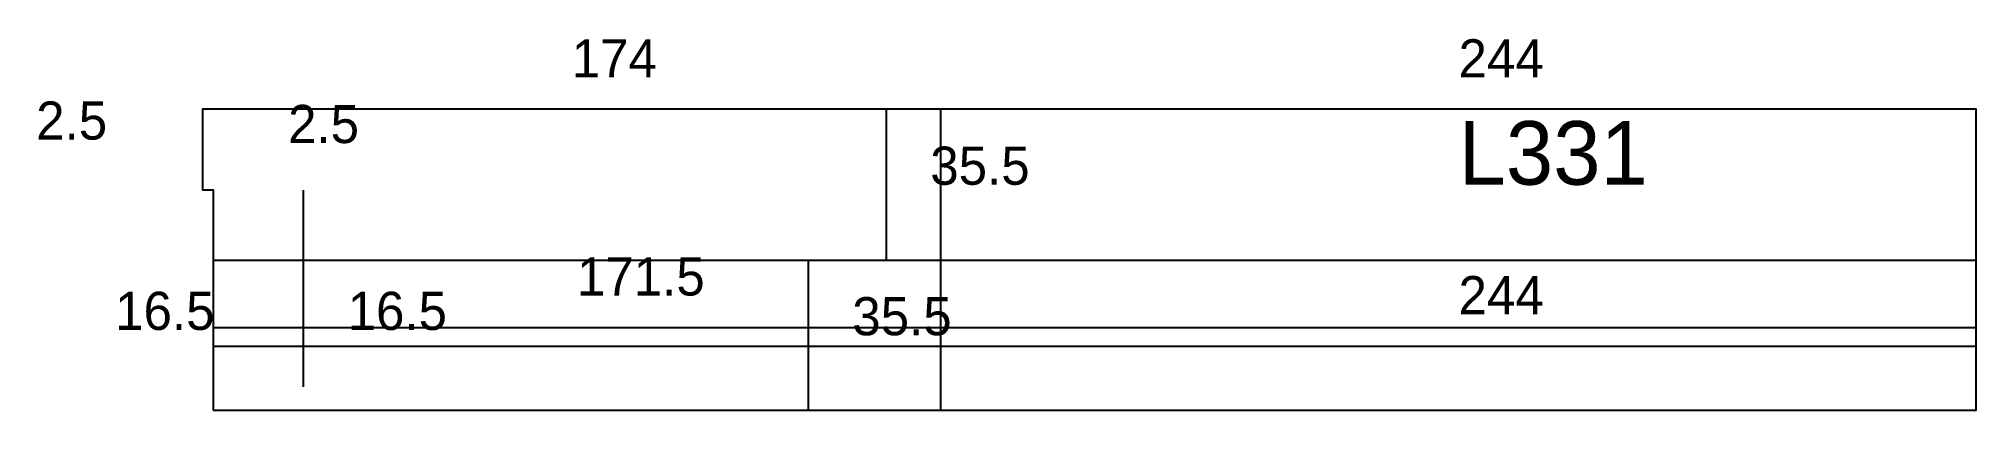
# Model space of a CAD drawing. Extents: x 4876 to 5333, y 1578 to 1666.
import ezdxf

# ---------------------------------------------------------------- set-up
doc = ezdxf.new("R2010")
doc.units = 0
for name, color, linetype in [('3', 3, 'Continuous'), ('4', 4, 'Continuous'), ('Painéis', 200, 'Continuous')]:
    doc.layers.add(name, color=color, linetype=linetype)

msp = doc.modelspace()

# ---------------------------------------------------------------- linework, layer by layer
at = {"layer": '3'}
for p, q in [((5333.07, 1649), (4915.07, 1649)), ((4915.07, 1649), (4915.07, 1630)), ((5076.27, 1613.4), (5076.27, 1648.9)), ((5089.07, 1578), (5089.07, 1648.9)), ((5333.07, 1578), (5333.07, 1649)), ((4915.07, 1630), (4917.57, 1630)), ((4917.57, 1630), (4917.57, 1578)), ((4938.87, 1583.5), (4938.87, 1629.9)), ((4917.57, 1613.4), (5333.07, 1613.4)), ((5057.87, 1578), (5057.87, 1613.4)), ((4917.57, 1597.5), (5333.07, 1597.5)), ((4917.57, 1593.1), (5333.07, 1593.1)), ((4917.57, 1578), (5333.07, 1578))]:
    msp.add_line(p, q, dxfattribs=at)
at = {"layer": '3', "lineweight": 25}
msp.add_lwpolyline([(4917.57, 1578), (5333.07, 1578), (5333.07, 1649), (4915.07, 1649), (4915.07, 1630), (4917.57, 1630)], close=True, dxfattribs=at)
at = {"layer": 'Painéis', "lineweight": 18}
for p, q in [((5076.27, 1613.4), (5076.27, 1648.9)), ((5089.07, 1578), (5089.07, 1648.9)), ((4938.87, 1583.5), (4938.87, 1629.9)), ((4917.57, 1613.4), (5333.07, 1613.4)), ((5057.87, 1578), (5057.87, 1613.4)), ((4917.57, 1597.5), (5333.07, 1597.5)), ((4917.57, 1593.1), (5333.07, 1593.1))]:
    msp.add_line(p, q, dxfattribs=at)

# ---------------------------------------------------------------- texts
at = {"layer": '4'}
msp.add_text('L331', height=15, dxfattribs=at).set_placement((5211.07, 1631.2))
at = {"layer": 'Painéis'}
for s, p in [('174', (5002.07, 1656.5)), ('244', (5211.07, 1656.5)), ('2.5', (4875.89, 1641.84)), ('2.5', (4935.25, 1641.02)), ('35.5', (5086.59, 1631.19)), ('171.5', (5003.32, 1605.06)), ('244', (5211.07, 1600.66)), ('16.5', (4894.5, 1596.95)), ('16.5', (4949.28, 1596.95)), ('35.5', (5068.21, 1595.69))]:
    msp.add_text(s, height=9, dxfattribs=at).set_placement(p)

doc.saveas('drawing.dxf')
